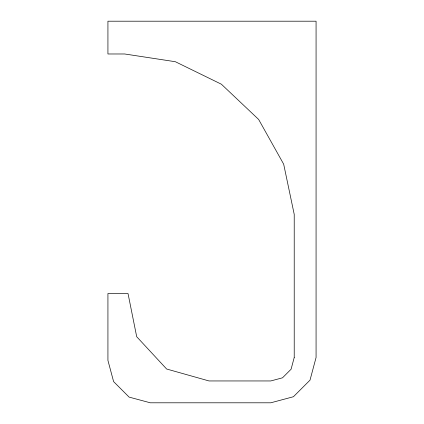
<?xml version="1.0" encoding="UTF-8"?>
<svg xmlns="http://www.w3.org/2000/svg" width="424" height="424" viewBox="0 0 424 424"><rect width="100%" height="100%" fill="white"/><g stroke="black" fill="none" stroke-linecap="round" stroke-linejoin="round"><path stroke-width="0.64" d="M294.219 357.512L291.081 369.23L282.506 377.811L270.788 380.948L209.016 380.948L166.627 369.013L136.698 336.709L128.022 293.535L107.929 293.535L107.929 360.411L113.606 381.605L129.124 397.118L150.319 402.8L270.788 402.8L293.429 396.731L310.008 380.158L316.071 357.512L316.071 21.2L107.929 21.2L107.929 53.98L124.672 53.98L175.345 61.719L221.402 84.222L258.645 119.451L283.677 164.183L294.219 214.353L294.219 357.512"/></g></svg>
